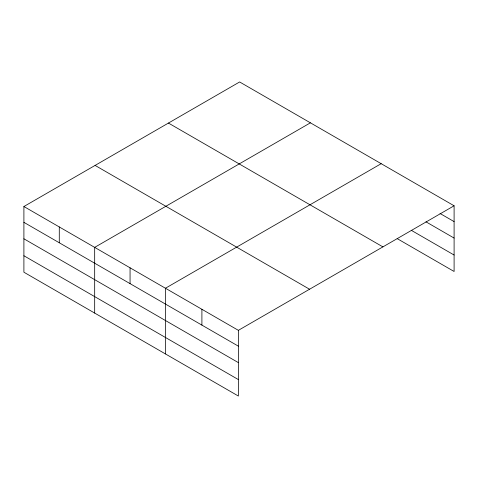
<?xml version="1.0" encoding="UTF-8"?>
<svg xmlns="http://www.w3.org/2000/svg" width="478" height="478" viewBox="0 0 478 478"><rect width="100%" height="100%" fill="white"/><g stroke="black" fill="none" stroke-linecap="round" stroke-linejoin="round"><path stroke-width="0.72" d="M454.1 205.785L239.633 81.965L23.9 206.52L23.9 272.215L238.367 396.035L238.367 330.34L454.1 205.785L454.1 271.48L397.17 238.618M310.407 122.822L94.674 247.377L94.674 313.078M381.181 163.685L165.448 288.24L165.448 353.935M440.029 213.481L454.1 221.607M425.958 221.816L454.1 238.068M411.247 230.282L454.1 255.025M168.441 123.067L382.908 246.887M95.092 165.412L309.559 289.238M23.9 206.52L238.367 330.34M23.9 222.342L238.367 346.162M23.9 238.797L238.367 362.617M23.9 255.754L238.367 379.574M201.907 309.29L201.907 325.112M130.058 267.805L130.058 283.627M59.284 226.948L59.284 242.77"/></g></svg>
